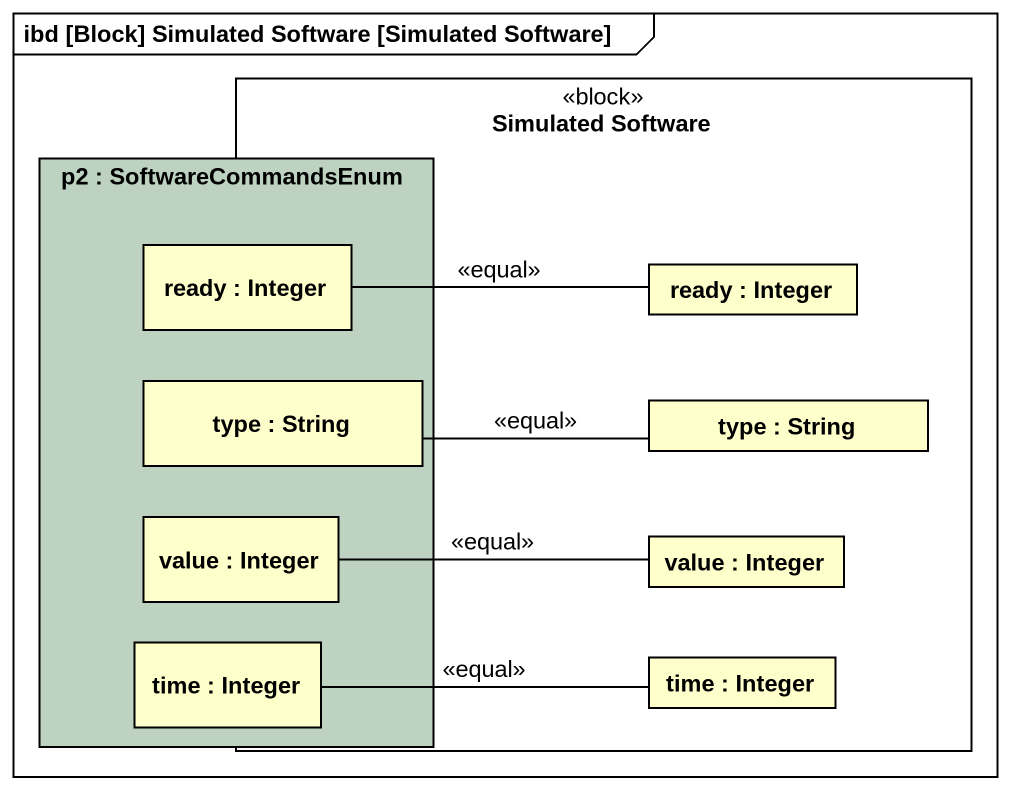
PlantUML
@startuml
mainframe ibd [Block] Simulated Software [Simulated Software]
rectangle "Simulated Software" as Simulated_Software <<block>> {
  rectangle "p2 : SoftwareCommandsEnum" as p2 #BDD2C1 {
    rectangle "ready : Integer" as ready
    rectangle "type : String" as type
    rectangle "value : Integer" as value
    rectangle "time : Integer" as time
  }
  rectangle "ready : Integer" as ready_2
  rectangle "type : String" as type_2
  rectangle "value : Integer" as value_2
  rectangle "time : Integer" as time_2
}
ready_2 -left- ready : <<equal>>
type_2 -left- type : <<equal>>
value_2 -left- value : <<equal>>
time_2 -left- time : <<equal>>
@enduml
